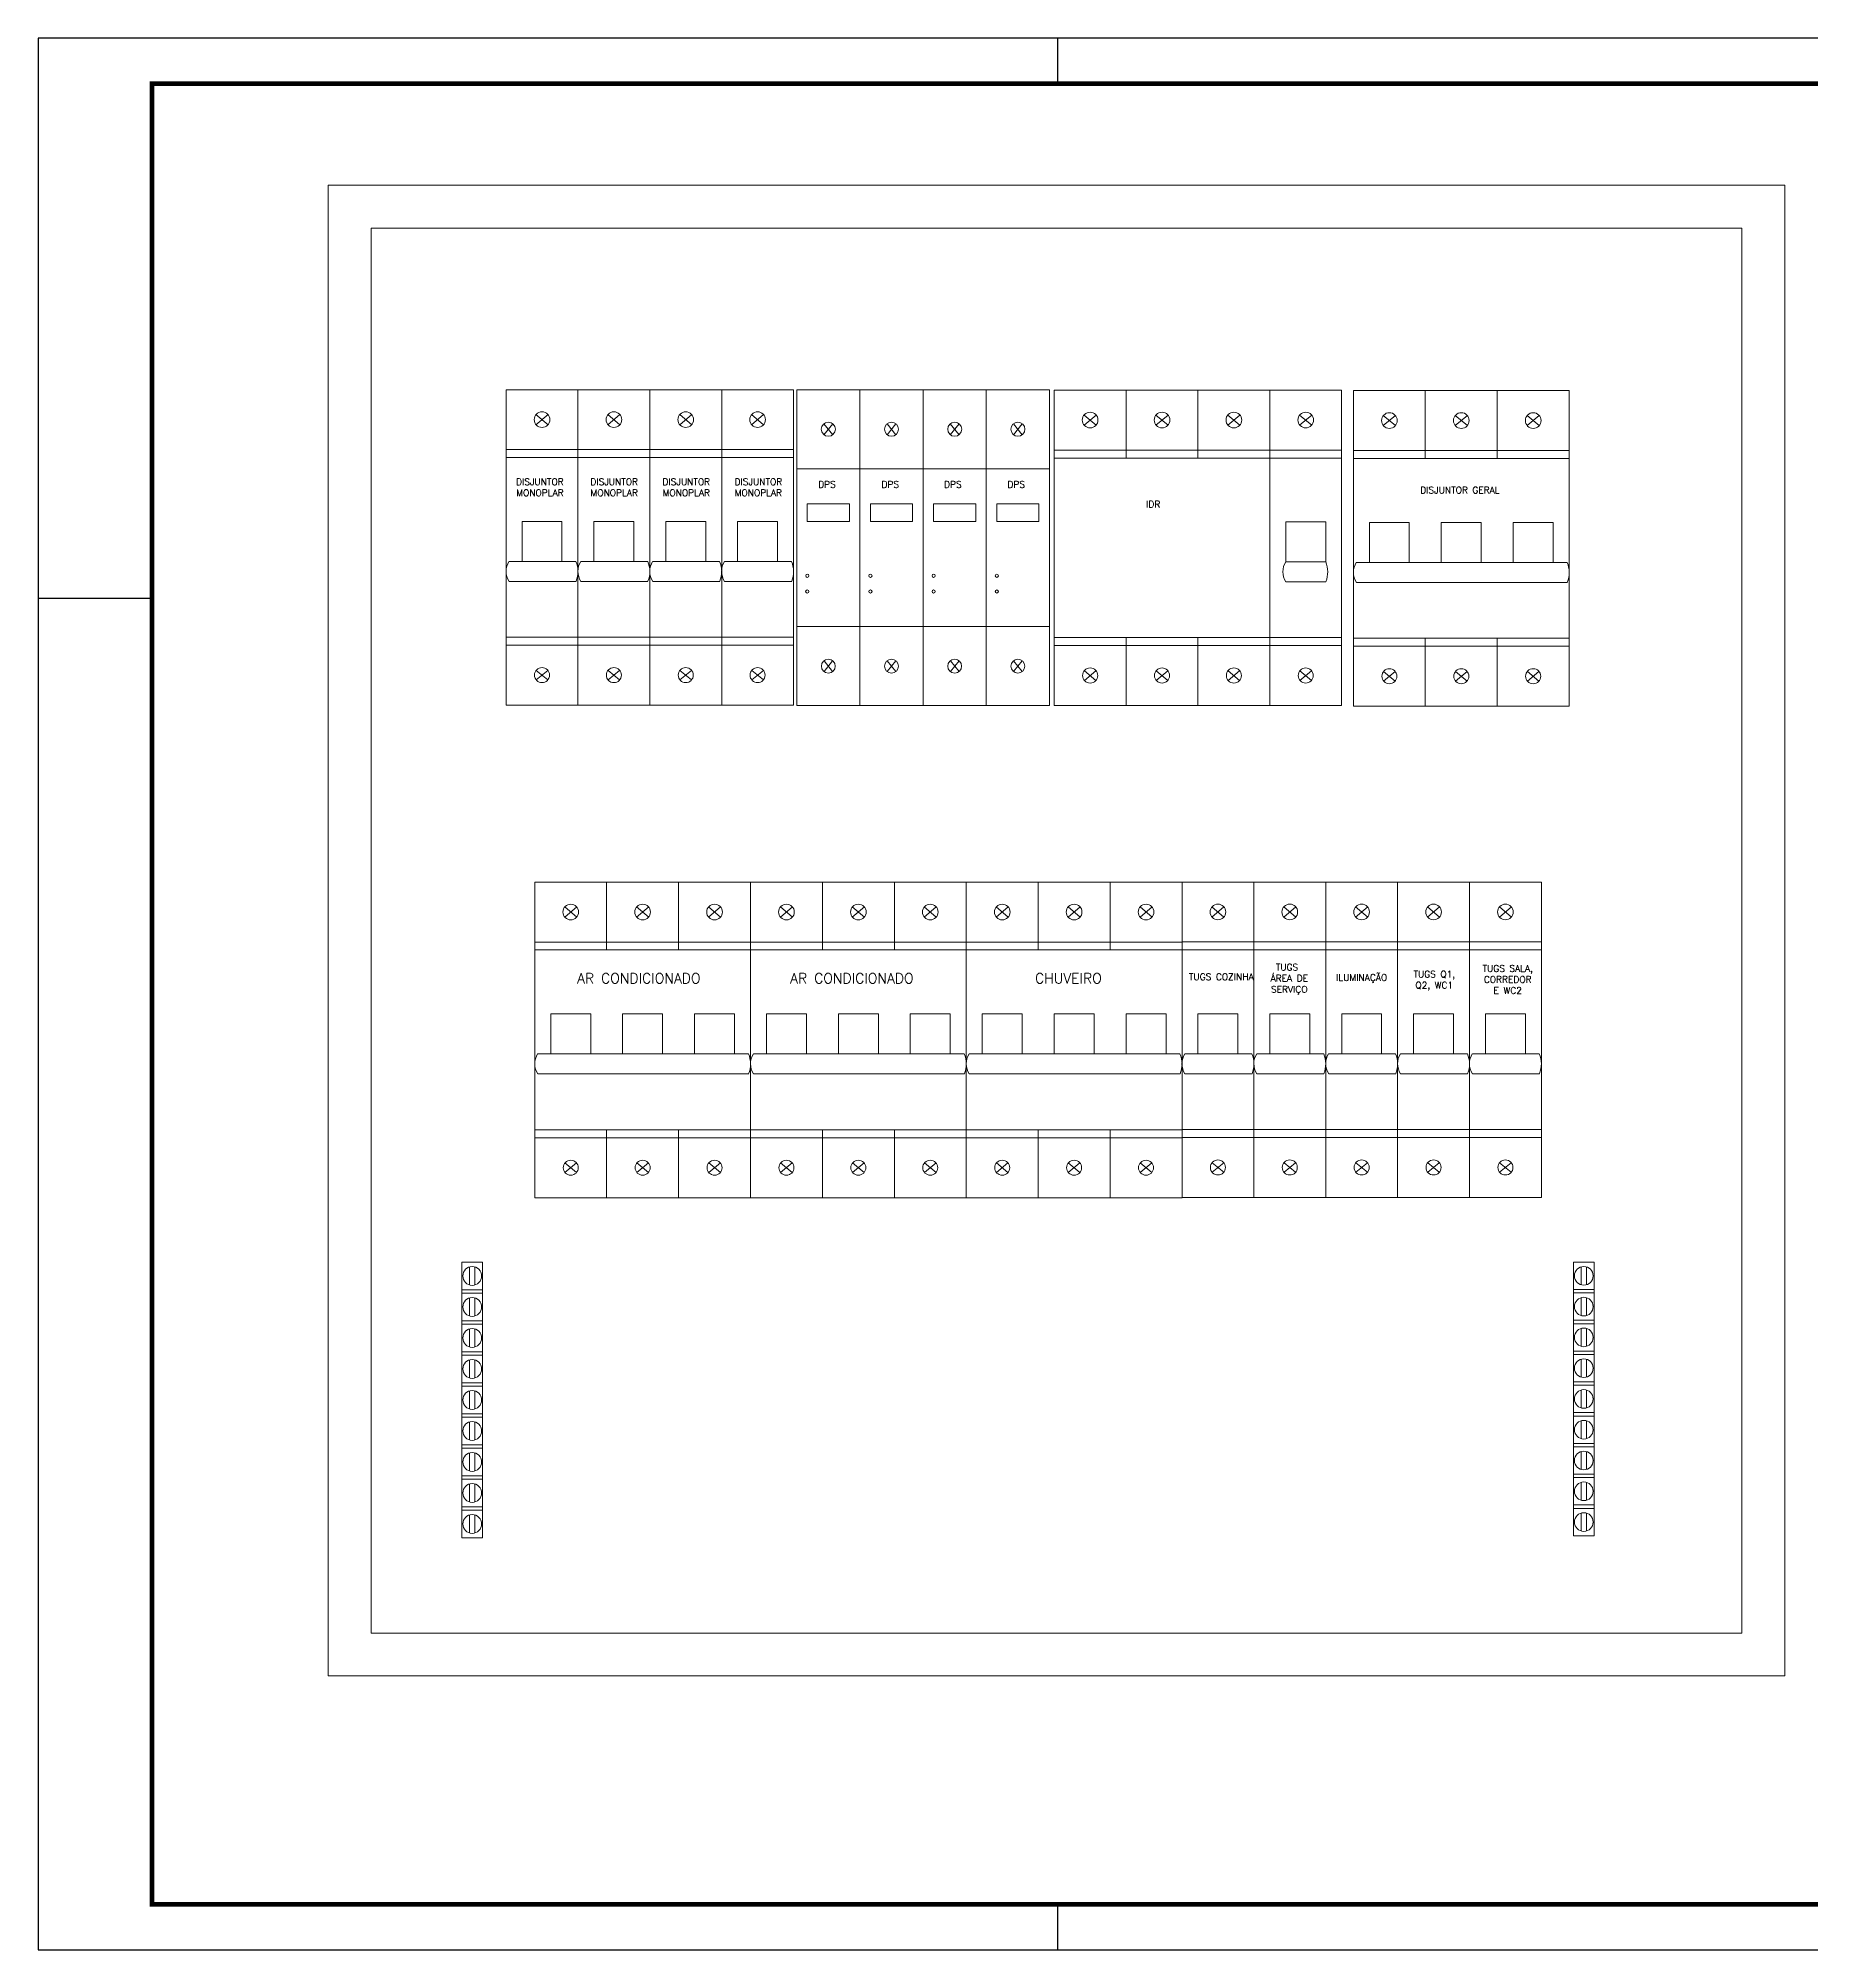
# Model space of a CAD drawing. Header units: metres. Extents: x 2426 to 2593, y 1997 to 2034.
# Drawn here: x 2539.59 to 2574.45, y 1996.88 to 2034.44 of the extents above; entities that cross this region are included whole.
import ezdxf

# ---------------------------------------------------------------- set-up
doc = ezdxf.new("R2010")
doc.units = ezdxf.units.M
doc.layers.add('ARQ-FOLHA', color=7, linetype='Continuous')
for name, color, linetype, lineweight in [('BARRAMENTO DE TERRA', 3, 'Continuous', 5), ('BARRAMENTO NEUTRO', 4, 'Continuous', 5), ('DISJUNTORES', 2, 'Continuous', 5), ('DPS', 1, 'Continuous', 5), ('IDR', 5, 'Continuous', 5)]:
    doc.layers.add(name, color=color, linetype=linetype, lineweight=lineweight)
doc.styles.add('N', font='romans.shx', dxfattribs={"height": 0.13})

# ---------------------------------------------------------------- blocks, each defined once
blk = doc.blocks.new('FOLHA A2')
at = {"layer": 'ARQ-FOLHA'}
for p, q in [((594, 0), (0, 0)), ((0, 0), (0, -420)), ((224, -10), (224, 0)), ((0, -123), (25, -123)), ((224, -420), (224, -410)), ((0, -420), (594, -420))]:
    blk.add_line(p, q, dxfattribs=at)
at = {"layer": 'ARQ-FOLHA', "const_width": 1}
blk.add_lwpolyline([(25, -410), (584, -410), (584, -10), (25, -10), (25, -410)], dxfattribs=at)
blk = doc.blocks.new('DISJUNTOR MONOPOLAR')
at = {"layer": 'DISJUNTORES'}
for p, q in [((0, 0), (0, -6.198)), ((0, 0), (1.412, 0)), ((1.412, 0), (1.412, -6.198)), ((0.587, -0.49), (0.825, -0.687)), ((0.825, -0.49), (0.587, -0.687)), ((0, -1.177), (1.412, -1.177)), ((0, -1.334), (1.412, -1.334)), ((0.314, -2.589), (0.314, -3.373)), ((0.314, -2.589), (1.098, -2.589)), ((1.098, -2.589), (1.098, -3.373)), ((0.057, -3.373), (1.372, -3.373)), ((0.058, -3.766), (1.376, -3.766)), ((1.412, -4.864), (0, -4.864)), ((1.412, -5.021), (0, -5.021)), ((0.593, -5.515), (0.819, -5.704)), ((0.819, -5.515), (0.593, -5.704)), ((1.412, -6.198), (0, -6.198))]:
    blk.add_line(p, q, dxfattribs=at)
for centre, radius in [((0.706, -0.588), 0.154), ((0.706, -5.609), 0.148)]:
    blk.add_circle(centre, radius, dxfattribs=at)
for centre, radius, start, end in [((0.362, -3.568), 0.363, 147.4853, 213.1019), ((0.891, -3.574), 0.521, 338.4033, 22.6058)]:
    blk.add_arc(centre, radius, start, end, dxfattribs=at)
blk = doc.blocks.new('DISJUNTOR TRIPOLAR')
at = {"layer": 'DISJUNTORES'}
for p, q in [((0, 0), (0, -6.203)), ((0, 0), (1.413, 0)), ((1.413, 0), (1.413, -1.335)), ((1.413, 0), (1.413, -1.335)), ((1.413, 0), (2.827, 0)), ((2.827, 0), (2.827, -1.335)), ((2.827, 0), (2.827, -1.335)), ((2.827, 0), (4.24, 0)), ((4.24, 0), (4.24, -6.203)), ((0.588, -0.49), (0.825, -0.688)), ((0.825, -0.49), (0.588, -0.688)), ((2.001, -0.49), (2.239, -0.688)), ((2.239, -0.49), (2.001, -0.688)), ((3.415, -0.49), (3.652, -0.688)), ((3.652, -0.49), (3.415, -0.688)), ((0, -1.178), (1.413, -1.178)), ((0, -1.335), (1.413, -1.335)), ((1.413, -1.178), (2.827, -1.178)), ((1.413, -1.335), (2.827, -1.335)), ((2.827, -1.178), (4.24, -1.178)), ((2.827, -1.335), (4.24, -1.335)), ((0.314, -2.591), (0.314, -3.376)), ((0.314, -2.591), (1.099, -2.591)), ((1.099, -2.591), (1.099, -3.376)), ((1.727, -2.591), (1.727, -3.376)), ((1.727, -2.591), (2.513, -2.591)), ((2.513, -2.591), (2.513, -3.376)), ((3.141, -2.591), (3.141, -3.376)), ((3.141, -2.591), (3.926, -2.591)), ((3.926, -2.591), (3.926, -3.376)), ((0.057, -3.376), (1.374, -3.376)), ((1.373, -3.376), (2.883, -3.376)), ((2.883, -3.376), (4.2, -3.376)), ((0.058, -3.769), (1.471, -3.769)), ((1.471, -3.769), (2.885, -3.769)), ((2.885, -3.769), (4.204, -3.769)), ((1.413, -4.868), (0, -4.868)), ((2.827, -4.868), (1.413, -4.868)), ((1.413, -4.868), (1.413, -6.203)), ((1.413, -4.868), (1.413, -6.203)), ((4.24, -4.868), (2.827, -4.868)), ((2.827, -4.868), (2.827, -6.203)), ((2.827, -4.868), (2.827, -6.203)), ((1.413, -5.025), (0, -5.025)), ((2.827, -5.025), (1.413, -5.025)), ((4.24, -5.025), (2.827, -5.025)), ((0.593, -5.519), (0.82, -5.708)), ((0.82, -5.519), (0.593, -5.708)), ((2.006, -5.519), (2.233, -5.708)), ((2.233, -5.519), (2.006, -5.708)), ((3.42, -5.519), (3.647, -5.708)), ((3.647, -5.519), (3.42, -5.708)), ((1.413, -6.203), (0, -6.203)), ((2.827, -6.203), (1.413, -6.203)), ((4.24, -6.203), (2.827, -6.203))]:
    blk.add_line(p, q, dxfattribs=at)
for centre, radius in [((0.707, -0.589), 0.154), ((2.12, -0.589), 0.154), ((3.533, -0.589), 0.154), ((0.707, -5.614), 0.148), ((2.12, -5.614), 0.148), ((3.533, -5.614), 0.148)]:
    blk.add_circle(centre, radius, dxfattribs=at)
for centre, radius, start, end in [((0.363, -3.571), 0.363, 147.4853, 213.1019), ((0.892, -3.577), 0.522, 22.5949, 22.6058), ((2.305, -3.577), 0.522, 22.5949, 22.6058), ((3.718, -3.577), 0.522, 338.4033, 22.6058), ((1.776, -3.571), 0.363, 212.9242, 213.1019), ((3.189, -3.571), 0.363, 212.9242, 213.1019)]:
    blk.add_arc(centre, radius, start, end, dxfattribs=at)
blk = doc.blocks.new('DPS')
at = {"layer": 'DPS'}
for p, q in [((0, 0), (0, -6.208)), ((0, 0), (1.242, 0)), ((1.242, 0), (1.242, -6.208)), ((0.535, -0.668), (0.707, -0.884)), ((0.707, -0.668), (0.535, -0.884)), ((0, -1.552), (1.242, -1.552)), ((0.207, -2.242), (1.035, -2.242)), ((0.207, -2.242), (0.207, -2.587)), ((1.035, -2.242), (1.035, -2.587)), ((0.207, -2.587), (1.035, -2.587)), ((1.242, -4.656), (0, -4.656)), ((0.536, -5.326), (0.706, -5.539)), ((0.706, -5.326), (0.536, -5.539)), ((1.242, -6.208), (0, -6.208))]:
    blk.add_line(p, q, dxfattribs=at)
for centre, radius in [((0.621, -0.776), 0.138), ((0.207, -3.656), 0.0314), ((0.207, -3.966), 0.0318), ((0.621, -5.432), 0.136)]:
    blk.add_circle(centre, radius, dxfattribs=at)
blk = doc.blocks.new('IDR TETRAPOLAR')
at = {"layer": 'IDR', "color": 251, "true_color": 0x636466}
for p, q in [((-5.649, 0), (-5.649, -6.198)), ((-5.649, 0), (-4.236, 0)), ((-4.236, 0), (-4.236, -1.334)), ((-4.236, 0), (-2.824, 0)), ((-4.236, 0), (-4.236, -1.334)), ((-4.236, 0), (-4.236, -1.334)), ((-2.824, 0), (-2.824, -1.334)), ((-2.824, 0), (-1.412, 0)), ((-2.824, 0), (-2.824, -1.334)), ((-2.824, 0), (-2.824, -1.334)), ((-1.412, 0), (-1.412, -6.198)), ((-1.412, 0), (0, 0)), ((-1.412, 0), (-1.412, -6.198)), ((0, 0), (0, -6.198)), ((-5.061, -0.49), (-4.824, -0.687)), ((-4.824, -0.49), (-5.061, -0.687)), ((-3.649, -0.49), (-3.412, -0.687)), ((-3.412, -0.49), (-3.649, -0.687)), ((-2.237, -0.49), (-2, -0.687)), ((-2, -0.49), (-2.237, -0.687)), ((-0.825, -0.49), (-0.587, -0.687)), ((-0.587, -0.49), (-0.825, -0.687)), ((-5.649, -1.177), (-4.236, -1.177)), ((-5.649, -1.334), (-4.236, -1.334)), ((-4.236, -1.177), (-2.824, -1.177)), ((-4.236, -1.334), (-2.824, -1.334)), ((-2.824, -1.177), (-1.412, -1.177)), ((-2.824, -1.334), (-1.412, -1.334)), ((-1.412, -1.177), (0, -1.177)), ((-1.412, -1.334), (0, -1.334)), ((-1.098, -2.589), (-1.098, -3.373)), ((-1.098, -2.589), (-0.314, -2.589)), ((-0.314, -2.589), (-0.314, -3.373)), ((-1.098, -3.373), (-0.314, -3.373)), ((-1.096, -3.767), (-0.311, -3.767)), ((-4.236, -4.864), (-5.649, -4.864)), ((-4.236, -4.864), (-4.236, -6.198)), ((-2.824, -4.864), (-4.236, -4.864)), ((-4.236, -4.864), (-4.236, -6.198)), ((-4.236, -4.864), (-4.236, -6.198)), ((-2.824, -4.864), (-2.824, -6.198)), ((-1.412, -4.864), (-2.824, -4.864)), ((-2.824, -4.864), (-2.824, -6.198)), ((-2.824, -4.864), (-2.824, -6.198)), ((0, -4.864), (-1.412, -4.864)), ((-4.236, -5.021), (-5.649, -5.021)), ((-2.824, -5.021), (-4.236, -5.021)), ((-1.412, -5.021), (-2.824, -5.021)), ((0, -5.021), (-1.412, -5.021)), ((-5.056, -5.515), (-4.829, -5.704)), ((-4.829, -5.515), (-5.056, -5.704)), ((-3.644, -5.515), (-3.417, -5.704)), ((-3.417, -5.515), (-3.644, -5.704)), ((-2.232, -5.515), (-2.005, -5.704)), ((-2.005, -5.515), (-2.232, -5.704)), ((-0.819, -5.515), (-0.593, -5.704)), ((-0.593, -5.515), (-0.819, -5.704)), ((-4.236, -6.198), (-5.649, -6.198)), ((-2.824, -6.198), (-4.236, -6.198)), ((-1.412, -6.198), (-2.824, -6.198)), ((0, -6.198), (-1.412, -6.198))]:
    blk.add_line(p, q, dxfattribs=at)
for centre, radius in [((-4.942, -0.588), 0.154), ((-3.53, -0.588), 0.154), ((-2.118, -0.588), 0.154), ((-0.706, -0.588), 0.154), ((-4.942, -5.609), 0.148), ((-3.53, -5.609), 0.148), ((-2.118, -5.609), 0.148), ((-0.706, -5.609), 0.148)]:
    blk.add_circle(centre, radius, dxfattribs=at)
for centre, radius, start, end in [((-0.792, -3.568), 0.363, 147.4853, 213.1019), ((-0.795, -3.574), 0.521, 338.4033, 22.6058)]:
    blk.add_arc(centre, radius, start, end, dxfattribs=at)
blk = doc.blocks.new('BARRAMENTO DE TERRA')
at = {"layer": 'BARRAMENTO DE TERRA'}
for p, q in [((0, 0), (0, -0.08)), ((0.006, 0), (0, 0)), ((0.006, -0.08), (0.006, 0)), ((0.0022, -0.00661), (0.0022, -0.00139)), ((0.0038, -0.00661), (0.0038, -0.00139)), ((0, -0.008), (0.006, -0.008)), ((0, -0.009), (0.006, -0.009)), ((0.0022, -0.01561), (0.0022, -0.01039)), ((0.0038, -0.01561), (0.0038, -0.01039)), ((0, -0.017), (0.006, -0.017)), ((0, -0.018), (0.006, -0.018)), ((0.0022, -0.02461), (0.0022, -0.01939)), ((0.0038, -0.02461), (0.0038, -0.01939)), ((0, -0.026), (0.006, -0.026)), ((0, -0.027), (0.006, -0.027)), ((0.0022, -0.03361), (0.0022, -0.02839)), ((0.0038, -0.03361), (0.0038, -0.02839)), ((0, -0.035), (0.006, -0.035)), ((0, -0.036), (0.006, -0.036)), ((0.0022, -0.04261), (0.0022, -0.03739)), ((0.0038, -0.04261), (0.0038, -0.03739)), ((0, -0.044), (0.006, -0.044)), ((0, -0.045), (0.006, -0.045)), ((0.0022, -0.05161), (0.0022, -0.04639)), ((0.0038, -0.05161), (0.0038, -0.04639)), ((0, -0.053), (0.006, -0.053)), ((0, -0.054), (0.006, -0.054)), ((0.0022, -0.06061), (0.0022, -0.05539)), ((0.0038, -0.06061), (0.0038, -0.05539)), ((0, -0.062), (0.006, -0.062)), ((0, -0.063), (0.006, -0.063)), ((0.0022, -0.06961), (0.0022, -0.06439)), ((0.0038, -0.06961), (0.0038, -0.06439)), ((0, -0.071), (0.006, -0.071)), ((0, -0.072), (0.006, -0.072)), ((0.0022, -0.07861), (0.0022, -0.07339)), ((0.0038, -0.07861), (0.0038, -0.07339)), ((0, -0.08), (0.006, -0.08))]:
    blk.add_line(p, q, dxfattribs=at)
for centre in [(0.003, -0.004), (0.003, -0.013), (0.003, -0.022), (0.003, -0.031), (0.003, -0.04), (0.003, -0.049), (0.003, -0.058), (0.003, -0.067), (0.003, -0.076)]:
    blk.add_circle(centre, 0.00273, dxfattribs=at)
blk = doc.blocks.new('BARRAMENTO NEUTRO')
at = {"layer": 'BARRAMENTO NEUTRO'}
for p, q in [((0, 0), (0, -0.08)), ((0.006, 0), (0, 0)), ((0.006, -0.08), (0.006, 0)), ((0.0022, -0.00661), (0.0022, -0.00139)), ((0.0038, -0.00661), (0.0038, -0.00139)), ((0, -0.008), (0.006, -0.008)), ((0, -0.009), (0.006, -0.009)), ((0.0022, -0.01561), (0.0022, -0.01039)), ((0.0038, -0.01561), (0.0038, -0.01039)), ((0, -0.017), (0.006, -0.017)), ((0, -0.018), (0.006, -0.018)), ((0.0022, -0.02461), (0.0022, -0.01939)), ((0.0038, -0.02461), (0.0038, -0.01939)), ((0, -0.026), (0.006, -0.026)), ((0, -0.027), (0.006, -0.027)), ((0.0022, -0.03361), (0.0022, -0.02839)), ((0.0038, -0.03361), (0.0038, -0.02839)), ((0, -0.035), (0.006, -0.035)), ((0, -0.036), (0.006, -0.036)), ((0.0022, -0.04261), (0.0022, -0.03739)), ((0.0038, -0.04261), (0.0038, -0.03739)), ((0, -0.044), (0.006, -0.044)), ((0, -0.045), (0.006, -0.045)), ((0.0022, -0.05161), (0.0022, -0.04639)), ((0.0038, -0.05161), (0.0038, -0.04639)), ((0, -0.053), (0.006, -0.053)), ((0, -0.054), (0.006, -0.054)), ((0.0022, -0.06061), (0.0022, -0.05539)), ((0.0038, -0.06061), (0.0038, -0.05539)), ((0, -0.062), (0.006, -0.062)), ((0, -0.063), (0.006, -0.063)), ((0.0022, -0.06961), (0.0022, -0.06439)), ((0.0038, -0.06961), (0.0038, -0.06439)), ((0, -0.071), (0.006, -0.071)), ((0, -0.072), (0.006, -0.072)), ((0.0022, -0.07861), (0.0022, -0.07339)), ((0.0038, -0.07861), (0.0038, -0.07339)), ((0, -0.08), (0.006, -0.08))]:
    blk.add_line(p, q, dxfattribs=at)
for centre in [(0.003, -0.004), (0.003, -0.013), (0.003, -0.022), (0.003, -0.031), (0.003, -0.04), (0.003, -0.049), (0.003, -0.058), (0.003, -0.067), (0.003, -0.076)]:
    blk.add_circle(centre, 0.00273, dxfattribs=at)
blk = doc.blocks.new('QUADRO DE CARGAS')
at = {"color": 7, "true_color": 0xffffff}
for p, q in [((0, 0), (0.34, 0)), ((0, -0.348), (0, 0)), ((0.34, 0), (0.34, -0.348)), ((0.01, -0.01), (0.33, -0.01)), ((0.01, -0.338), (0.01, -0.01)), ((0.33, -0.01), (0.33, -0.338)), ((0.33, -0.338), (0.01, -0.338)), ((0.34, -0.348), (0, -0.348))]:
    blk.add_line(p, q, dxfattribs=at)

msp = doc.modelspace()

# ---------------------------------------------------------------- block references
at = {"layer": 'ARQ-FOLHA', "xscale": 0.08944633452801547, "yscale": 0.08944633452801547, "zscale": 0.08944633452801547}
msp.add_blockref('FOLHA A2', (2539.595, 2034.444), dxfattribs=at)
at = {"layer": 'DISJUNTORES'}
for name, p, xscale, yscale, zscale in [('QUADRO DE CARGAS', (2545.293, 2031.555), 84.1830266528356, 84.1830266528356, 84.1830266528356), ('BARRAMENTO NEUTRO', (2547.92, 2010.39), 67.70923202519062, 67.70923202519062, 67.70923202519062), ('BARRAMENTO DE TERRA', (2569.765, 2010.39), 67.20647056812795, 67.20647056812795, 67.20647056812795)]:
    msp.add_blockref(name, p, dxfattribs=dict(at, xscale=xscale, yscale=yscale, zscale=zscale))
for name, p in [('DISJUNTOR MONOPOLAR', (2548.789, 2027.536)), ('DISJUNTOR MONOPOLAR', (2550.201, 2027.536)), ('DISJUNTOR MONOPOLAR', (2551.613, 2027.536)), ('DISJUNTOR MONOPOLAR', (2553.025, 2027.536)), ('DPS', (2554.5, 2027.536)), ('DPS', (2555.741, 2027.536)), ('DPS', (2556.983, 2027.536)), ('DPS', (2558.225, 2027.536)), ('IDR TETRAPOLAR', (2565.208, 2027.528)), ('DISJUNTOR TRIPOLAR', (2565.439, 2027.519)), ('DISJUNTOR TRIPOLAR', (2549.352, 2017.86)), ('DISJUNTOR TRIPOLAR', (2553.591, 2017.86)), ('DISJUNTOR TRIPOLAR', (2557.831, 2017.86)), ('DISJUNTOR MONOPOLAR', (2562.071, 2017.86)), ('DISJUNTOR MONOPOLAR', (2563.483, 2017.86)), ('DISJUNTOR MONOPOLAR', (2564.895, 2017.86)), ('DISJUNTOR MONOPOLAR', (2566.308, 2017.86)), ('DISJUNTOR MONOPOLAR', (2567.72, 2017.86))]:
    msp.add_blockref(name, p, dxfattribs=at)

# ---------------------------------------------------------------- texts
at = {"layer": 'DISJUNTORES', "style": 'N'}
for s, width, insert, char_height, attachment_point in [('DISJUNTOR MONOPLAR', 0.99073, (2549.453, 2025.619), 0.13, 5), ('DISJUNTOR MONOPLAR', 0.99073, (2550.913, 2025.619), 0.13, 5), ('DISJUNTOR MONOPLAR', 0.99073, (2552.33, 2025.619), 0.13, 5), ('DISJUNTOR MONOPLAR', 0.99073, (2553.746, 2025.619), 0.13, 5), ('DPS', 0.90639, (2555.095, 2025.676), 0.13, 5), ('DPS', 0.90639, (2556.339, 2025.676), 0.13, 5), ('DPS', 0.90639, (2557.569, 2025.676), 0.13, 5), ('DPS', 0.90639, (2558.814, 2025.676), 0.13, 5), ('IDR', 2.22155, (2561.505, 2025.285), 0.13, 5), ('DISJUNTOR GERAL', 3.3158, (2567.532, 2025.564), 0.13, 5), ('TUGS  ÁREA DE SERVIÇO', 1.0471, (2564.178, 2015.95), 0.13, 5), ('AR CONDICIONADO', 2.8284, (2550.184, 2016.069), 0.2, 1), ('AR CONDICIONADO', 2.8284, (2554.371, 2016.069), 0.2, 1), ('CHUVEIRO', 2.8284, (2559.183, 2016.069), 0.2, 1), ('TUGS COZINHA', 1.28161, (2562.843, 2015.999), 0.13, 5), ('ILUMINAÇÃO', 0.97367, (2565.601, 2015.964), 0.13, 5), ('TUGS Q1, Q2, WC1 ', 1.05468, (2567.028, 2015.922), 0.13, 5), ('TUGS SALA, CORREDOR E WC2', 1.18094, (2568.471, 2015.947), 0.13, 5)]:
    msp.add_mtext_dynamic_manual_height_columns(s, width=width, gutter_width=0.65, heights=[0], dxfattribs=dict(at, insert=insert, char_height=char_height, attachment_point=attachment_point))

doc.saveas('drawing.dxf')
